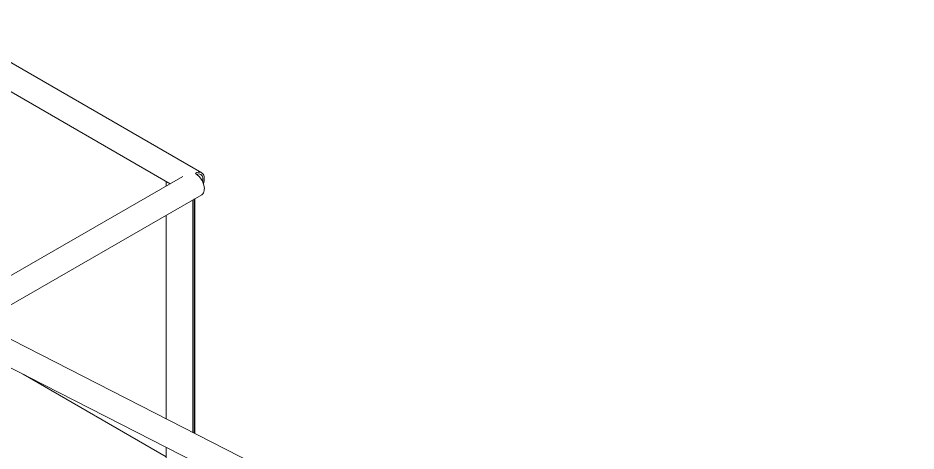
# Model space of a CAD drawing. Header units: millimetres. Extents: x 26816 to 90584, y 11074 to 56542.
# Drawn here: x 50532 to 51727, y 40034 to 40611 of the extents above; entities that cross this region are included whole.
import ezdxf

# ---------------------------------------------------------------- set-up
doc = ezdxf.new("R2010")
doc.units = ezdxf.units.MM
doc.layers.add('MAU_XANH', color=5, linetype='Continuous')

msp = doc.modelspace()

# ---------------------------------------------------------------- linework, layer by layer
at = {"layer": 'MAU_XANH', "linetype": 'Continuous', "lineweight": 0}
for p, q in [((50776.6, 40404.5), (50419.5, 40610.6)), ((50398.4, 40583.9), (50734.5, 40389.9)), ((50751.3, 40399.6), (50444.6, 40222.5)), ((50729.3, 40392.9), (50729.3, 40386.9)), ((50480.3, 40204.2), (50776.6, 40375.3)), ((50764.6, 40368.4), (50764.6, 40058.9)), ((50766.8, 40369.6), (50766.8, 40057.9)), ((50767.3, 40057.6), (50767.3, 40369.9)), ((50729.3, 40348), (50729.3, 40077)), ((52005, 39425.1), (50355.2, 40268.2)), ((50374.1, 40220.7), (51160.8, 39818.7)), ((50539, 40136.4), (50729.3, 40026.6)), ((50729.3, 40039.2), (50729.3, 40007.2))]:
    msp.add_line(p, q, dxfattribs=at)
at = {"layer": 'MAU_XANH', "linetype": 'Continuous', "lineweight": 0, "flags": 128}
for points in [[(50768.2, 40403.6), (50768.6, 40403.9), (50770.3, 40404.7), (50772, 40405.1), (50773.6, 40405.3), (50775.1, 40405.1), (50776.4, 40404.6), (50777.6, 40403.7), (50778.6, 40402.6), (50779.3, 40401.2), (50779.8, 40399.6), (50780.1, 40397.7), (50780.1, 40395.7), (50779.8, 40393.6), (50779.3, 40391.4), (50778.8, 40389.9)], [(50770.1, 40402.4), (50771.3, 40402.7), (50772.7, 40402.9), (50774.1, 40402.7), (50775.3, 40402.2), (50776.3, 40401.4), (50777.1, 40400.3), (50777.8, 40399), (50778.1, 40397.4), (50778.2, 40395.7), (50778.1, 40393.8), (50777.9, 40392.3)], [(50776.6, 40375.3), (50777, 40375.6), (50778.1, 40376.5), (50779, 40377.8), (50779.6, 40379.3), (50780, 40381.1), (50780.1, 40383)]]:
    msp.add_lwpolyline(points, dxfattribs=at)
at = {"layer": 'MAU_XANH', "linetype": 'Continuous', "lineweight": 0}
msp.add_arc((50754.4, 40381.9), 25.8, 2.4438, 57.5598, dxfattribs=at)

doc.saveas('drawing.dxf')
